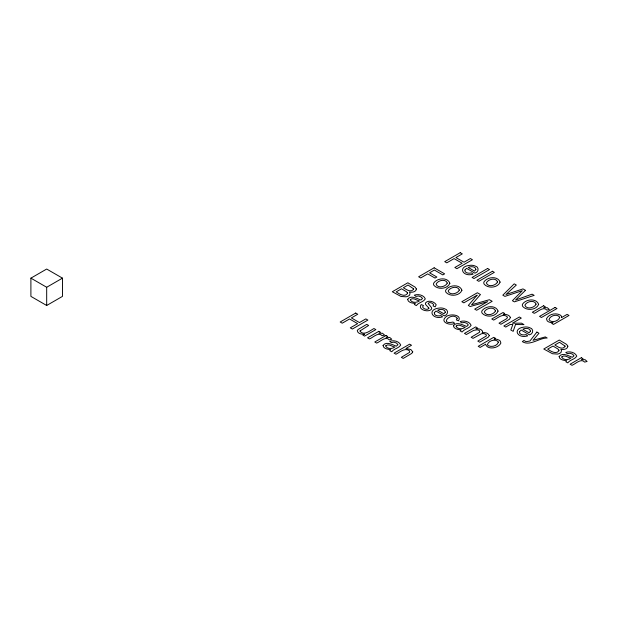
<?xml version="1.0" encoding="UTF-8"?>
<svg xmlns="http://www.w3.org/2000/svg" width="618" height="618" viewBox="0 0 618 618"><rect width="100%" height="100%" fill="white"/><g stroke="black" fill="none" stroke-linecap="round" stroke-linejoin="round"><path stroke-width="0.93" d="M30.9 278.146L46.682 269.039L62.472 278.146L62.472 296.377L46.682 305.485L30.9 296.377L30.9 278.146L46.682 287.262L62.472 278.146M46.682 287.262L46.682 305.485M559.692 317.266C558.78 321.175 551.295 323.5 548.985 319.63C549.827 315.674 557.405 313.372 559.692 317.266M498.394 342.133C497.451 345.825 491.874 347.378 488.568 345.802A3.677 2.124 0 0 1 487.486 344.504C488.413 340.572 496.061 338.34 498.394 342.133M510.406 317.382L509.587 319.151L500.928 324.272L499.02 323.168L506.822 318.602L507.509 317.104C503.431 312.654 497.382 318.139 493.697 320.093L491.789 318.996L503.029 312.507L504.744 313.496L503.145 314.415C505.763 314.153 509.17 314.771 510.406 317.382M485.594 344.257C487.494 350.375 498.633 348.204 500.889 343.044L500.186 340.966L499.02 340.078L496.717 339.243L494.045 339.182L495.505 338.34L493.767 337.335L478.216 346.319L480.124 347.416L485.594 344.257M407.478 292.932L407.463 293.558C404.551 297.552 399.104 293.789 396.192 291.874L401.53 288.791L406.358 291.657L407.478 292.932M558.935 350.197L558.927 350.815C556.007 354.817 550.561 351.055 547.656 349.131L552.986 346.057L557.822 348.923L558.935 350.197M428.838 308.081L428.822 308.575C426.999 310.221 423.631 309.039 422.588 307.015L423.438 305.501L421.26 304.581C416.856 309.564 429.286 313.287 431.719 308.799L431.464 307.501L428.112 303.392C429.51 301.646 432.724 303.059 433.666 304.713L433.04 305.925L435.165 306.852L436.223 304.782C434.222 301.375 428.112 299.645 425.393 303.052L425.547 304.373L428.838 308.081M360.116 330.839L360.085 331.41C363.94 336.045 370.344 330.483 373.936 328.521L375.844 329.618L364.605 336.107L362.897 335.126L364.55 334.176C361.939 334.454 357.621 333.813 357.274 330.63L358.1 329.471L366.729 324.357L368.637 325.454L360.116 330.839M561.584 316.903L561.53 317.59L567.1 314.377L569 315.466L553.481 324.427L551.712 323.407L553.125 322.588L550.553 322.55L548.313 321.739L547.208 320.889L546.466 318.795C548.622 314.083 555.543 312.631 559.978 314.91A5.292 3.051 0 0 1 561.584 316.903M413.596 288.838L413.55 289.379C410.831 292.963 406.065 289.363 403.361 287.733L408.05 285.022L413.596 288.838M565.053 346.095L565.014 346.644C562.295 350.228 557.529 346.628 554.825 344.998L559.514 342.287L565.053 346.095M383.075 345.462C383.314 348.838 388.089 349.371 390.754 349.603L389.742 350.63L391.735 351.773C393.859 348.606 398.811 348.343 400.75 345.083C399.22 341.19 393.465 339.877 389.742 341.345L391.356 342.573L393.967 342.156L396.424 343.029L397.946 344.659L396.339 346.196C392.469 344.836 386.296 340.927 383.075 345.462M407.656 299.297C407.895 302.666 412.67 303.206 415.335 303.438L414.33 304.458L416.316 305.601C418.44 302.434 423.392 302.171 425.331 298.911C423.809 295.018 418.046 293.704 414.33 295.18L415.937 296.401L418.548 295.983L421.005 296.856L422.534 298.486L420.92 300.024C417.05 298.664 410.877 294.755 407.656 299.297M453.457 325.732C453.697 329.108 458.471 329.641 461.128 329.873L460.124 330.9L462.117 332.044C464.234 328.876 469.186 328.614 471.132 325.346C469.603 321.46 463.84 320.147 460.124 321.615L461.731 322.843L464.35 322.426L466.806 323.299L468.328 324.929L466.721 326.466C462.843 325.107 456.671 321.198 453.457 325.732M559.12 356.563C559.36 359.931 564.134 360.472 566.799 360.696L565.787 361.723L567.78 362.866C569.904 359.699 574.856 359.437 576.795 356.177C575.265 352.283 569.51 350.97 565.787 352.445L567.401 353.666L570.012 353.249L572.469 354.122L573.991 355.752L572.384 357.289C568.514 355.929 562.341 352.021 559.12 356.563M416.393 288.961C416.076 292.152 411.874 292.561 409.363 292.051L410.051 293.094L409.603 295.072A6.427 3.708 0 0 1 406.041 296.818L400.989 296.455L392.306 291.742L407.826 282.781L415.134 287.138L416.393 288.961M567.857 346.227C567.54 349.417 563.33 349.827 560.827 349.317L561.507 350.36L561.067 352.337A6.427 3.708 0 0 1 557.498 354.083L552.453 353.72L543.77 349.008L559.29 340.047L566.598 344.404L567.857 346.227M457.165 318.386L456.401 319.908L458.533 320.812C462.65 314.315 448.351 313.195 445.323 317.443C439.977 322.472 450.893 326.01 454.655 323.26L453.017 322.04C439.066 325.122 450.615 311.874 456.849 317.706L457.165 318.386M449.858 283.268C447.586 289.015 438.177 289.95 434.083 285.539A6.682 3.855 0 0 1 433.736 283.059C437.042 277.976 447.61 276.872 449.858 283.268M461.916 290.228C459.645 295.976 450.236 296.91 446.142 292.499A6.682 3.855 0 0 1 445.794 290.02C449.101 284.937 459.668 283.832 461.916 290.228M500.101 282.094C497.83 287.841 488.421 288.776 484.327 284.365A6.682 3.855 0 0 1 483.987 281.885C487.285 276.802 497.853 275.698 500.101 282.094M498.062 311.093C495.79 316.841 486.381 317.776 482.287 313.365A6.682 3.855 0 0 1 481.94 310.885C485.246 305.802 495.806 304.705 498.062 311.093M538.649 304.35C536.378 310.097 526.969 311.032 522.874 306.621A6.682 3.855 0 0 1 522.527 304.141C525.833 299.05 536.401 297.953 538.649 304.35M434.315 312.716C433.805 315.898 438.641 316.385 440.827 315.574L442.55 316.849C432.021 320.263 426.312 308.776 440.263 307.965A6.752 3.901 0 0 1 444.412 308.66C448.761 309.502 448.413 314.84 444.357 315.868L435.976 311.024L434.315 312.716M464.89 270.004C464.381 273.187 469.216 273.674 471.403 272.862L473.125 274.137C462.596 277.552 456.887 266.064 470.839 265.253A6.752 3.901 0 0 1 474.987 265.949C479.336 266.791 478.989 272.129 474.933 273.156L466.551 268.312L464.89 270.004M519.491 331.711C518.989 334.902 523.825 335.381 526.003 334.57L527.733 335.844C517.196 339.259 511.488 327.772 525.447 326.961A6.752 3.901 0 0 1 529.595 327.664C533.944 328.498 533.597 333.836 529.541 334.863L521.159 330.02L519.491 331.711M385.879 345.717L385.74 346.296C387.664 349.193 392.245 349.008 394.848 347.053C391.974 346.659 388.583 343.314 385.879 345.717M410.46 299.545L410.321 300.124C412.245 303.021 416.826 302.843 419.429 300.889C416.563 300.487 413.164 297.142 410.46 299.545M456.254 325.987L456.115 326.567C458.038 329.464 462.619 329.278 465.23 327.324C462.357 326.93 458.958 323.585 456.254 325.987M561.924 356.81L561.785 357.389C563.709 360.286 568.29 360.109 570.893 358.154C568.019 357.752 564.628 354.408 561.924 356.81M489.371 335.574L488.259 337.189L479.699 342.194L477.807 341.105L486.351 335.96L486.188 334.662L484.365 333.751A3.476 2.009 0 0 0 481.275 333.836L473.048 338.363L471.148 337.258L479.444 332.329L479.753 331.047A3.917 2.263 0 0 0 477.088 329.811L473.635 330.398L466.374 334.5L464.466 333.403L475.705 326.914L477.413 327.895L475.837 328.807L477.196 328.73A5.585 3.221 0 0 1 481.074 329.718L482.604 331.202L482.279 332.685L483.863 332.608A5.446 3.144 0 0 1 487.726 333.558L489.371 335.574M447.293 283.09C445.678 286.914 437.575 288.776 436.107 284.095C437.745 280.286 445.825 278.409 447.293 283.09M459.352 290.058C457.737 293.874 449.626 295.736 448.166 291.055C449.804 287.246 457.884 285.369 459.352 290.058M497.536 281.924C495.922 285.74 487.818 287.602 486.351 282.92C487.988 279.112 496.069 277.235 497.536 281.924M495.497 310.924C493.875 314.74 485.771 316.601 484.311 311.92C485.941 308.112 494.029 306.234 495.497 310.924M536.084 304.172C534.462 307.988 526.358 309.857 524.898 305.176C526.536 301.36 534.616 299.491 536.084 304.172M412.739 351.874L411.727 353.411L403.245 358.417L401.337 357.32L409.541 352.407L409.664 350.931C405.277 347.107 399.792 352.245 395.991 354.23L394.083 353.133L409.603 344.172L411.511 345.269L405.941 348.49L410.854 349.541L412.739 351.874M515.512 324.527L513.172 331.341L510.823 329.989L512.855 324.52L510.221 324.489L505.763 327.061L503.855 325.964L519.375 317.003L521.283 318.108L512.43 323.214L521.515 323.175L523.979 324.604L515.512 324.527M445.339 312.16L443.925 313.805L437.652 310.182C439.962 308.938 444.898 308.892 445.339 312.16M475.906 269.448L474.5 271.093L468.22 267.47C470.537 266.227 475.474 266.18 475.906 269.448M530.514 331.163L529.108 332.801L522.828 329.178C525.145 327.934 530.082 327.888 530.514 331.163M536.911 332.067L529.912 341.028L526.057 341.669L523.909 340.472L522.334 341.63C529.819 346.513 539.39 337.752 547.208 338.007L545.308 336.91L533.002 340.333L538.966 333.249L536.911 332.067M477.042 295.226L468.32 305.446L470.174 306.513L487.672 301.623L474.678 309.116L476.663 310.259L492.183 301.298L489.417 299.707L471.588 304.759L480.464 294.539L477.366 292.754L461.847 301.708L463.832 302.851L477.042 295.226M525.462 290.336L515.543 300.024L532.106 294.168L534.168 295.358L514.392 301.862L512.415 300.719L522.303 290.676L504.906 296.385L502.813 295.18L514.215 283.84L516.316 285.053L505.987 294.508L522.99 288.907L525.462 290.336M355.698 313.048L340.178 322.009L342.233 323.199L349.549 318.973L357.613 323.631L350.298 327.849L352.353 329.039L367.872 320.078L365.817 318.896L359.444 322.573L351.379 317.915L357.752 314.238L355.698 313.048M434.153 267.803L418.633 276.764L420.688 277.945L427.741 273.874L435.026 278.085L436.856 277.026L429.572 272.816L434.377 270.043L442.797 274.902L444.628 273.844L434.153 267.803M460.248 252.685L444.728 261.646L446.783 262.835L454.099 258.61L462.171 263.268L454.856 267.486L456.903 268.675L472.422 259.714L470.375 258.533L464.002 262.21L455.93 257.551L462.303 253.874L460.248 252.685M378.811 331.333L367.563 337.822L369.471 338.919C372.808 337.722 378.571 331.472 382.133 335.705L384.558 335.064L382.48 333.264L378.819 333.303L380.526 332.322L378.811 331.333M487.617 268.482L472.098 277.443L474.006 278.548L489.526 269.587L487.617 268.482M492.438 271.263L476.918 280.224L478.819 281.329L494.338 272.368L492.438 271.263M386.026 335.497L374.786 341.993L376.694 343.09C380.031 341.885 385.794 335.644 389.355 339.877L391.781 339.236L389.695 337.436L386.041 337.474L387.741 336.486L386.026 335.497M543.601 305.748L532.353 312.237L534.261 313.334C537.598 312.136 543.361 305.887 546.922 310.12L549.348 309.479L547.27 307.679L543.608 307.718L545.315 306.737L543.601 305.748M555.072 307.432L539.553 316.393L541.461 317.49L556.98 308.529L555.072 307.432M581.353 357.722L570.105 364.211L572.013 365.315C575.35 364.11 581.113 357.868 584.674 362.102L587.1 361.46L585.022 359.661L581.36 359.699L583.068 358.71L581.353 357.722"/></g></svg>
